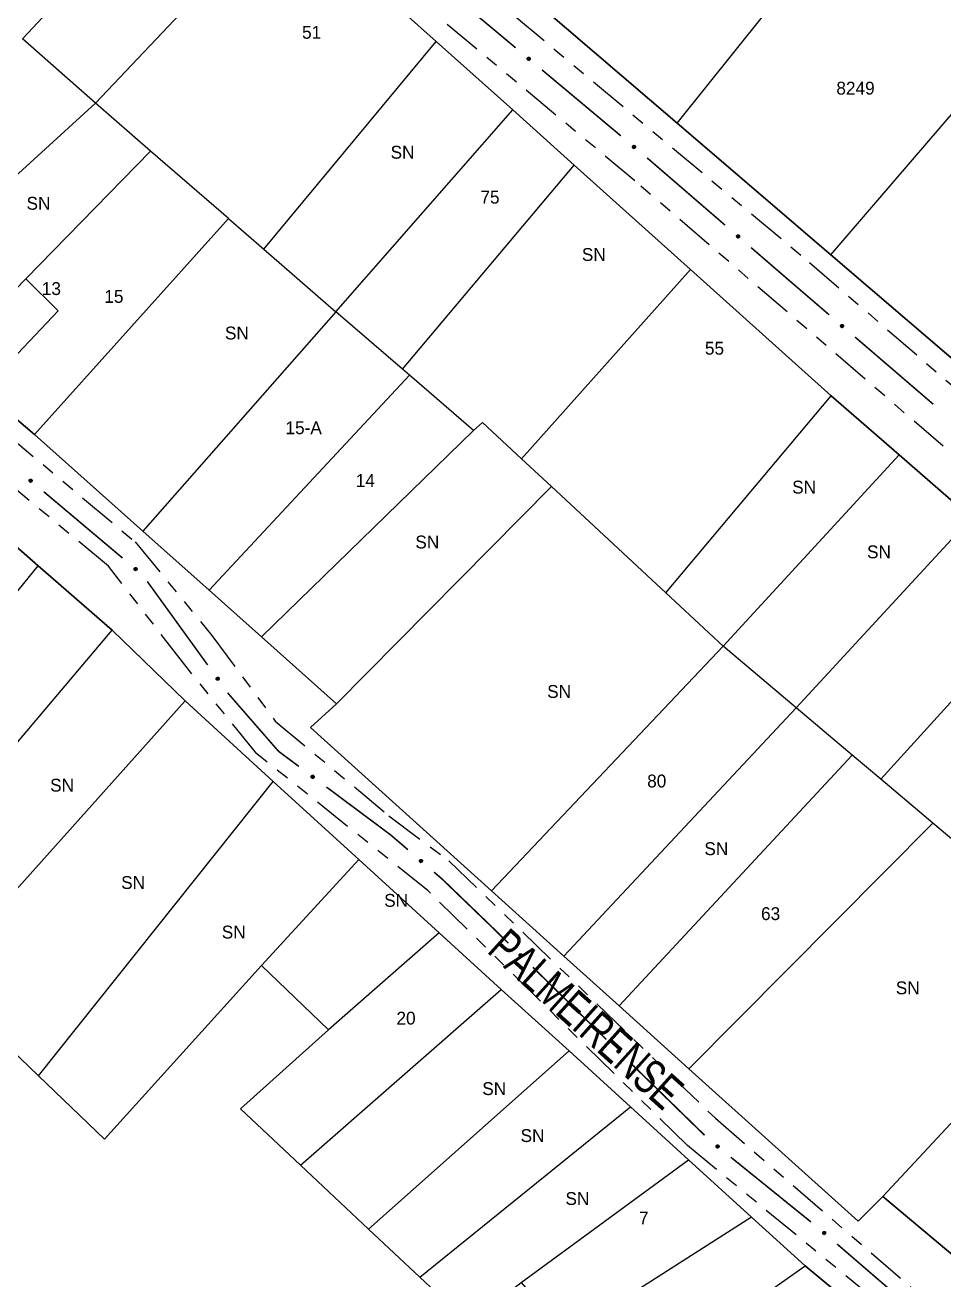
# Model space of a CAD drawing. Extents: x 204373 to 205952, y 4873300 to 4875179.
# Drawn here: x 205431 to 205538.1, y 4873901.6 to 4874047.8 of the extents above; entities that cross this region are included whole.
import ezdxf
from ezdxf.enums import TextEntityAlignment as Align

# ---------------------------------------------------------------- set-up
doc = ezdxf.new("R2010")
doc.units = 0
doc.header["$LTSCALE"] = 1.5
doc.header["$MEASUREMENT"] = 0
doc.linetypes.add('TRACO_25', pattern=[8, 3, -1, 1, -1, 1, -1])
for name, color, linetype in [('CD_MALHA_LOTES', 7, 'CONTINUOUS'), ('RU-QUADRA', 220, 'CONTINUOUS'), ('SV-EIXO-RUA-N-PAV', 6, 'CONTINUOUS'), ('SV-RUA-NAO-PAV', 7, 'CONTINUOUS'), ('SV-TXT-RUA-N-PAV', 7, 'CONTINUOUS'), ('Th_NmrPort', 1, 'CONTINUOUS')]:
    doc.layers.add(name, color=color, linetype=linetype)
doc.styles.add('ARIAL', font='ARIAL.SHX')

msp = doc.modelspace()

# ---------------------------------------------------------------- linework, layer by layer
at = {"layer": 'CD_MALHA_LOTES', "linetype": 'Continuous', "flags": 128}
for points in [[(205506.973161, 4874036.412974), (205547.686467, 4874087.232268)], [(205524.891474, 4874021.064134), (205567.284492, 4874070.396868)], [(205430.663658, 4874046.251282), (205452.457854, 4874069.525801)], [(205439.187628, 4874038.764291), (205461.043641, 4874061.864085)], [(205461.043641, 4874061.864085), (205478.895012, 4874045.934021)], [(205506.973161, 4874036.412974), (205478.229745, 4874061.034604)], [(205439.187628, 4874038.764291), (205430.663658, 4874046.251282)], [(205458.80422, 4874021.716253), (205478.895012, 4874045.934021)], [(205478.895012, 4874045.934021), (205487.83731, 4874037.954165)], [(205414.02819, 4874015.840372), (205439.187628, 4874038.764291)], [(205445.581596, 4874033.148178), (205439.187628, 4874038.764291)], [(205467.208536, 4874014.441799), (205487.83731, 4874037.954165)], [(205487.83731, 4874037.954165), (205494.983531, 4874031.534678)], [(205524.891474, 4874021.064134), (205506.973161, 4874036.412974)], [(205431.052728, 4874018.286588), (205445.581596, 4874033.148178)], [(205454.663473, 4874025.296231), (205445.581596, 4874033.148178)], [(205474.978475, 4874007.732426), (205494.983531, 4874031.534678)], [(205494.983531, 4874031.534678), (205508.524524, 4874019.370736)], [(205432.050895, 4874000.134746), (205454.663473, 4874025.296231)], [(205454.663473, 4874025.296231), (205458.80422, 4874021.716253)], [(205458.80422, 4874021.716253), (205467.208536, 4874014.441799)], [(205542.948388, 4874005.596569), (205524.891474, 4874021.064134)], [(205488.842183, 4873997.303658), (205508.524524, 4874019.370736)], [(205508.524524, 4874019.370736), (205524.917347, 4874004.644979)], [(205422.180137, 4874009.192182), (205431.052728, 4874018.286588)], [(205434.823579, 4874014.552706), (205431.052728, 4874018.286588)], [(205426.024927, 4874005.236485), (205434.823579, 4874014.552706)], [(205467.208536, 4874014.441799), (205444.691255, 4873988.873816)], [(205474.978475, 4874007.732426), (205467.208536, 4874014.441799)], [(205452.421392, 4873981.987261), (205475.785689, 4874007.034531)], [(205475.785689, 4874007.034531), (205474.978475, 4874007.732426)], [(205483.253138, 4874000.578375), (205475.785689, 4874007.034531)], [(205432.050895, 4874000.134746), (205426.024927, 4874005.236485)], [(205505.661702, 4873981.658624), (205524.917347, 4874004.644979)], [(205524.917347, 4874004.644979), (205532.846715, 4873997.746887)], [(205484.288274, 4874001.539573), (205483.253138, 4874000.578375)], [(205488.842183, 4873997.303658), (205484.288274, 4874001.539573)], [(205444.691255, 4873988.873816), (205432.050895, 4874000.134746)], [(205458.532661, 4873976.54291), (205483.253138, 4874000.578375)], [(205418.207892, 4873997.371978), (205432.499603, 4873984.799731)], [(205492.322141, 4873994.0667), (205488.842183, 4873997.303658)], [(205512.347843, 4873975.439367), (205532.846715, 4873997.746887)], [(205532.846715, 4873997.746887), (205541.276687, 4873990.413299)], [(205467.282475, 4873968.747955), (205492.322141, 4873994.0667)], [(205505.661702, 4873981.658624), (205492.322141, 4873994.0667)], [(205520.833645, 4873968.277236), (205541.276687, 4873990.413299)], [(205452.421392, 4873981.987261), (205444.691255, 4873988.873816)], [(205405.388015, 4873951.442859), (205432.499603, 4873984.799731)], [(205432.499603, 4873984.799731), (205441.114728, 4873977.309549)], [(205458.532661, 4873976.54291), (205452.421392, 4873981.987261)], [(205512.347843, 4873975.439367), (205505.661702, 4873981.658624)], [(205530.70413, 4873959.946413), (205550.843187, 4873982.090997)], [(205413.029053, 4873944.103808), (205441.114728, 4873977.309549)], [(205441.114728, 4873977.309549), (205449.610659, 4873969.062037)], [(205467.282475, 4873968.747955), (205458.532661, 4873976.54291)], [(205485.348728, 4873946.943317), (205512.347843, 4873975.439367)], [(205520.833645, 4873968.277236), (205512.347843, 4873975.439367)], [(205420.684033, 4873936.751364), (205449.610659, 4873969.062037)], [(205449.610659, 4873969.062037), (205459.904479, 4873959.684403)], [(205485.348728, 4873946.943317), (205464.251006, 4873965.97527), (205467.282475, 4873968.747955)], [(205493.78565, 4873939.332489), (205520.833645, 4873968.277236)], [(205527.382937, 4873962.749545), (205520.833645, 4873968.277236)], [(205500.229364, 4873933.519706), (205527.382937, 4873962.749545)], [(205530.70413, 4873959.946413), (205527.382937, 4873962.749545)], [(205432.543682, 4873925.360428), (205459.904479, 4873959.684403)], [(205459.904479, 4873959.684403), (205469.875828, 4873950.600538)], [(205536.775685, 4873954.821939), (205530.70413, 4873959.946413)], [(205508.33974, 4873926.203452), (205536.775685, 4873954.821939)], [(205540.203442, 4873951.928866), (205536.775685, 4873954.821939)], [(205458.528902, 4873938.233237), (205469.875828, 4873950.600538)], [(205469.875828, 4873950.600538), (205479.255329, 4873942.055844)], [(205493.78565, 4873939.332489), (205485.348728, 4873946.943317)], [(205479.255329, 4873942.055844), (205466.329259, 4873930.730982)], [(205479.255329, 4873942.055844), (205486.483273, 4873935.414051)], [(205500.229364, 4873933.519706), (205493.78565, 4873939.332489)], [(205530.943315, 4873911.297929), (205556.19323, 4873938.433269)], [(205458.528902, 4873938.233237), (205440.22042, 4873917.987086)], [(205466.329259, 4873930.730982), (205458.528902, 4873938.233237)], [(205432.543682, 4873925.360428), (205420.684033, 4873936.751364)], [(205463.084033, 4873914.949206), (205486.483273, 4873935.414051)], [(205486.483273, 4873935.414051), (205494.371776, 4873928.284814)], [(205508.33974, 4873926.203452), (205500.229364, 4873933.519706)], [(205456.094396, 4873921.514636), (205466.329259, 4873930.730982)], [(205471.015471, 4873907.499135), (205494.371776, 4873928.284814)], [(205494.371776, 4873928.284814), (205501.521705, 4873921.771253)], [(205440.22042, 4873917.987086), (205432.543682, 4873925.360428)], [(205528.059723, 4873908.414337), (205508.33974, 4873926.203452)], [(205463.084033, 4873914.949206), (205456.094396, 4873921.514636)], [(205476.981338, 4873901.895342), (205501.521705, 4873921.771253)], [(205501.521705, 4873921.771253), (205508.310854, 4873915.586362)], [(205471.015471, 4873907.499135), (205463.084033, 4873914.949206)], [(205488.811181, 4873901.268486), (205508.310854, 4873915.586362)], [(205508.310854, 4873915.586362), (205515.639965, 4873908.909567)], [(205530.943315, 4873911.297929), (205528.059723, 4873908.414337)], [(205541.698245, 4873902.289247), (205530.943315, 4873911.297929)], [(205515.639965, 4873908.909567), (205494.127348, 4873895.157378)], [(205515.639965, 4873908.909567), (205521.900595, 4873903.206154)], [(205476.981338, 4873901.895342), (205471.015471, 4873907.499135)], [(205466.722254, 4873864.37778), (205521.900595, 4873903.206154)], [(205521.900595, 4873903.206154), (205529.19732, 4873897.142009)], [(205482.700073, 4873896.523683), (205476.981338, 4873901.895342)]]:
    msp.add_lwpolyline(points, dxfattribs=at)
at = {"layer": 'RU-QUADRA', "linetype": 'Continuous', "flags": 128}
for points in [[(205753.904132, 4873817.174526), (205697.825653, 4873861.273346), (205682.765573, 4873873.116245), (205670.432882, 4873882.814388), (205662.227872, 4873889.266618), (205655.730089, 4873894.376325), (205643.725406, 4873903.81653), (205641.936567, 4873905.223232), (205614.419608, 4873926.861932), (205604.795675, 4873935.21443), (205587.730799, 4873950.024833), (205576.082621, 4873960.134148), (205566.966427, 4873968.064711), (205559.62816, 4873974.448578), (205550.843187, 4873982.090997), (205541.276687, 4873990.413299), (205532.846715, 4873997.746887), (205524.917347, 4874004.644979), (205508.524524, 4874019.370736), (205494.983531, 4874031.534678), (205487.83731, 4874037.954165), (205478.895012, 4874045.934021), (205461.043641, 4874061.864085)], [(205478.229745, 4874061.034604), (205506.973161, 4874036.412974), (205524.891474, 4874021.064134), (205542.948388, 4874005.596569), (205561.421071, 4873989.761294), (205569.431063, 4873982.91149), (205578.892365, 4873974.806932), (205599.96431, 4873997.329305), (205623.303277, 4874022.274743), (205615.995252, 4874028.552596), (205603.719181, 4874039.098177), (205594.433271, 4874047.075103), (205584.234424, 4874055.836274)], [(205426.024927, 4874005.236485), (205432.050895, 4874000.134746), (205444.691255, 4873988.873816), (205452.421392, 4873981.987261), (205458.532661, 4873976.54291), (205467.282475, 4873968.747955), (205464.251006, 4873965.97527), (205485.348728, 4873946.943317), (205493.78565, 4873939.332489), (205500.229364, 4873933.519706), (205508.33974, 4873926.203452), (205528.059723, 4873908.414337), (205530.943315, 4873911.297929), (205541.698245, 4873902.289247)], [(205621.971876, 4873821.445133), (205611.008498, 4873829.773491), (205606.020479, 4873833.840356), (205593.931037, 4873843.657784), (205582.292045, 4873853.18678), (205571.46019, 4873862.01828), (205557.99882, 4873873.205725), (205551.332915, 4873878.74561), (205537.969235, 4873889.851866), (205529.19732, 4873897.142009), (205521.900595, 4873903.206154), (205515.639965, 4873908.909567), (205508.310854, 4873915.586362), (205501.521705, 4873921.771253), (205494.371776, 4873928.284814), (205486.483273, 4873935.414051), (205479.255329, 4873942.055844), (205469.875828, 4873950.600538), (205459.904479, 4873959.684403), (205449.610659, 4873969.062037), (205441.114728, 4873977.309549), (205432.499603, 4873984.799731), (205418.207892, 4873997.371978)], [(205420.684033, 4873936.751364), (205432.543682, 4873925.360428), (205440.22042, 4873917.987086), (205458.528902, 4873938.233237), (205466.329259, 4873930.730982), (205456.094396, 4873921.514636), (205463.084033, 4873914.949206), (205471.015471, 4873907.499135), (205476.981338, 4873901.895342), (205482.700073, 4873896.523683), (205488.811181, 4873901.268486), (205494.127348, 4873895.157378), (205458.827005, 4873871.632097), (205466.722254, 4873864.37778), (205484.95655, 4873847.623734), (205498.017496, 4873835.623069), (205510.033294, 4873824.582707), (205517.86994, 4873817.382235)]]:
    msp.add_lwpolyline(points, dxfattribs=at)
at = {"layer": 'SV-EIXO-RUA-N-PAV', "const_width": 0.18}
for points in [[(205478.933096, 4874052.895374), (205485.842827, 4874047.128606)], [(205485.842827, 4874047.128606), (205486.410033, 4874046.655224)], [(205486.410033, 4874046.655224), (205488.144237, 4874045.204155)], [(205491.211984, 4874042.637265), (205500.415226, 4874034.936593)], [(205503.480411, 4874032.366687), (205512.565581, 4874024.527064)], [(205515.593971, 4874021.913857), (205520.136556, 4874017.994045)], [(205520.136556, 4874017.994045), (205520.363057, 4874017.798597)], [(205520.363057, 4874017.798597), (205524.687647, 4874014.084115)], [(205527.722006, 4874011.47784), (205536.825081, 4874003.659016)], [(205433.147018, 4873993.457533), (205442.325953, 4873985.727904)], [(205445.215148, 4873982.993056), (205452.246496, 4873973.268852)], [(205454.590278, 4873970.02745), (205454.72164, 4873969.84578)], [(205454.72164, 4873969.84578), (205460.485425, 4873963.228101)], [(205460.485425, 4873963.228101), (205460.503405, 4873963.207457)], [(205460.503405, 4873963.207457), (205462.886183, 4873961.430139)], [(205466.092479, 4873959.038557), (205473.306646, 4873953.657498)], [(205473.306646, 4873953.657498), (205473.565913, 4873953.464111)], [(205473.565913, 4873953.464111), (205475.598104, 4873951.722233)], [(205478.63513, 4873949.119068), (205479.394387, 4873948.468276)], [(205479.394387, 4873948.468276), (205479.561818, 4873948.324764)], [(205479.561818, 4873948.324764), (205485.165535, 4873942.928592)], [(205485.165535, 4873942.928592), (205485.343584, 4873942.757138)], [(205485.343584, 4873942.757138), (205487.306686, 4873940.827308)], [(205490.159184, 4873938.023158), (205497.290428, 4873931.012782)], [(205497.290428, 4873931.012782), (205497.977812, 4873930.337049)], [(205497.977812, 4873930.337049), (205498.719734, 4873929.613831)], [(205501.584035, 4873926.821739), (205510.176939, 4873918.445463)], [(205513.241072, 4873915.878374), (205522.573441, 4873908.334709)], [(205525.629012, 4873905.754011), (205534.717932, 4873897.918735)]]:
    msp.add_lwpolyline(points, dxfattribs=at)
at = {"layer": 'SV-EIXO-RUA-N-PAV'}
for points in [[(205489.638558, 4874044.097338), (205489.687208, 4874044.102358), (205489.730047, 4874044.096724), (205489.764424, 4874044.081741), (205489.79135, 4874044.060581), (205489.816459, 4874044.035829), (205489.836268, 4874044.00529), (205489.850745, 4874043.966525), (205489.856124, 4874043.917757), (205489.847468, 4874043.874252), (205489.834582, 4874043.839763), (205489.814134, 4874043.810416), (205489.78968, 4874043.786427), (205489.757277, 4874043.7669), (205489.717849, 4874043.752612), (205489.668681, 4874043.74839), (205489.626721, 4874043.754201), (205489.59385, 4874043.769566), (205489.564476, 4874043.790311), (205489.539145, 4874043.815887), (205489.519873, 4874043.845977), (205489.505559, 4874043.885701), (205489.502035, 4874043.934286), (205489.507354, 4874043.976202), (205489.522253, 4874044.00928), (205489.543327, 4874044.037739), (205489.567846, 4874044.063224), (205489.597716, 4874044.084415), (205489.638558, 4874044.097338)], [(205501.909547, 4874033.829775), (205501.958197, 4874033.834796), (205502.001036, 4874033.829162), (205502.035413, 4874033.814179), (205502.062339, 4874033.793018), (205502.087447, 4874033.768267), (205502.107256, 4874033.737728), (205502.121734, 4874033.698962), (205502.127112, 4874033.650195), (205502.118457, 4874033.60669), (205502.105571, 4874033.572201), (205502.085123, 4874033.542853), (205502.060669, 4874033.518865), (205502.028266, 4874033.499337), (205501.988838, 4874033.485049), (205501.93967, 4874033.480828), (205501.897709, 4874033.486639), (205501.864839, 4874033.502004), (205501.835465, 4874033.522749), (205501.810134, 4874033.548325), (205501.790862, 4874033.578415), (205501.776548, 4874033.618139), (205501.773024, 4874033.666724), (205501.778342, 4874033.70864), (205501.793242, 4874033.741718), (205501.814316, 4874033.770177), (205501.838835, 4874033.795662), (205501.868705, 4874033.816853), (205501.909547, 4874033.829775)], [(205514.042911, 4874023.397669), (205514.091632, 4874023.401949), (205514.13438, 4874023.395665), (205514.168526, 4874023.380162), (205514.195128, 4874023.358594), (205514.219857, 4874023.333464), (205514.2392, 4874023.302628), (205514.253086, 4874023.263647), (205514.257723, 4874023.214803), (205514.248408, 4874023.171435), (205514.235, 4874023.137145), (205514.214107, 4874023.108112), (205514.189292, 4874023.084498), (205514.156596, 4874023.065465), (205514.116956, 4874023.051778), (205514.067729, 4874023.048304), (205514.025862, 4874023.054752), (205513.993228, 4874023.070615), (205513.964173, 4874023.091803), (205513.939234, 4874023.117761), (205513.920421, 4874023.148141), (205513.906712, 4874023.188078), (205513.903927, 4874023.23671), (205513.909882, 4874023.278541), (205513.925282, 4874023.311389), (205513.946786, 4874023.339524), (205513.97169, 4874023.364634), (205514.001878, 4874023.385368), (205514.042911, 4874023.397669)], [(205526.167557, 4874012.958101), (205526.216268, 4874012.962493), (205526.25903, 4874012.956307), (205526.293212, 4874012.940881), (205526.319862, 4874012.919375), (205526.344649, 4874012.894301), (205526.364062, 4874012.863509), (205526.378038, 4874012.82456), (205526.382787, 4874012.775727), (205526.37357, 4874012.732337), (205526.360241, 4874012.698018), (205526.339415, 4874012.668937), (205526.314654, 4874012.645265), (205526.282001, 4874012.626158), (205526.242392, 4874012.61238), (205526.193173, 4874012.608794), (205526.151292, 4874012.615146), (205526.118622, 4874012.630934), (205526.089518, 4874012.652056), (205526.06452, 4874012.677957), (205526.045638, 4874012.708294), (205526.031837, 4874012.748199), (205526.028941, 4874012.796825), (205526.0348, 4874012.838669), (205526.050125, 4874012.871552), (205526.071565, 4874012.899736), (205526.096411, 4874012.924903), (205526.126552, 4874012.945706), (205526.167557, 4874012.958101)], [(205431.5782, 4873994.922556), (205431.626865, 4873994.927423), (205431.669686, 4873994.921655), (205431.704016, 4873994.906564), (205431.730876, 4873994.885318), (205431.755906, 4873994.860488), (205431.775619, 4873994.829886), (205431.789974, 4873994.791075), (205431.795199, 4873994.742291), (205431.786406, 4873994.698814), (205431.773412, 4873994.664366), (205431.752871, 4873994.635083), (205431.728342, 4873994.611171), (205431.695878, 4873994.591746), (205431.656405, 4873994.577582), (205431.607223, 4873994.573516), (205431.565282, 4873994.579459), (205431.532459, 4873994.594928), (205431.503151, 4873994.615765), (205431.477901, 4873994.641421), (205431.458724, 4873994.671571), (205431.444535, 4873994.71134), (205431.441164, 4873994.759936), (205431.446615, 4873994.801835), (205431.461618, 4873994.834866), (205431.482782, 4873994.863258), (205431.507381, 4873994.888666), (205431.537318, 4873994.909762), (205431.5782, 4873994.922556)], [(205443.816779, 4873984.616384), (205443.865445, 4873984.621251), (205443.908266, 4873984.615483), (205443.942596, 4873984.600392), (205443.969455, 4873984.579146), (205443.994485, 4873984.554316), (205444.014198, 4873984.523714), (205444.028553, 4873984.484903), (205444.033778, 4873984.436119), (205444.024985, 4873984.392642), (205444.011991, 4873984.358194), (205443.99145, 4873984.328911), (205443.966921, 4873984.304999), (205443.934457, 4873984.285574), (205443.894984, 4873984.27141), (205443.845802, 4873984.267344), (205443.803861, 4873984.273287), (205443.771038, 4873984.288756), (205443.74173, 4873984.309593), (205443.71648, 4873984.335249), (205443.697303, 4873984.365399), (205443.683114, 4873984.405168), (205443.679743, 4873984.453764), (205443.685194, 4873984.495663), (205443.700197, 4873984.528694), (205443.721361, 4873984.557086), (205443.74596, 4873984.582494), (205443.775897, 4873984.60359), (205443.816779, 4873984.616384)], [(205453.423402, 4873971.829084), (205453.471796, 4873971.822008), (205453.511941, 4873971.806031), (205453.541589, 4873971.783068), (205453.562496, 4873971.755945), (205453.580761, 4873971.725788), (205453.592467, 4873971.69132), (205453.596986, 4873971.650187), (205453.590229, 4873971.601592), (205453.571159, 4873971.561542), (205453.550201, 4873971.531272), (205453.523174, 4873971.507842), (205453.493581, 4873971.49059), (205453.457375, 4873971.479614), (205453.415646, 4873971.475441), (205453.366946, 4873971.483419), (205453.327696, 4873971.499352), (205453.299603, 4873971.522316), (205453.27622, 4873971.549636), (205453.257942, 4873971.580648), (205453.246646, 4873971.614548), (205453.242521, 4873971.656571), (205453.251032, 4873971.704534), (205453.266476, 4873971.743862), (205453.28904, 4873971.77227), (205453.316455, 4873971.794685), (205453.34648, 4873971.813372), (205453.380638, 4873971.826582), (205453.423402, 4873971.829084)], [(205464.439977, 4873960.408492), (205464.488271, 4873960.416221), (205464.531358, 4873960.412988), (205464.566518, 4873960.399948), (205464.594584, 4873960.380324), (205464.621035, 4873960.357014), (205464.642518, 4873960.327628), (205464.659138, 4873960.289731), (205464.667231, 4873960.241341), (205464.661019, 4873960.19742), (205464.650079, 4873960.162265), (205464.631301, 4873960.131822), (205464.608225, 4873960.106505), (205464.576963, 4873960.085199), (205464.538395, 4873960.068731), (205464.489539, 4873960.061771), (205464.447319, 4873960.06523), (205464.413642, 4873960.078736), (205464.383156, 4873960.097808), (205464.356436, 4873960.121929), (205464.335514, 4873960.150896), (205464.319004, 4873960.189759), (205464.312773, 4873960.238071), (205464.315742, 4873960.280219), (205464.328771, 4873960.314077), (205464.348223, 4873960.343669), (205464.371281, 4873960.370483), (205464.399921, 4873960.393309), (205464.439977, 4873960.408492)], [(205477.079166, 4873950.597736), (205477.127872, 4873950.602178), (205477.170641, 4873950.596035), (205477.204838, 4873950.580645), (205477.231511, 4873950.559166), (205477.256323, 4873950.534118), (205477.275768, 4873950.503345), (205477.289784, 4873950.464411), (205477.294582, 4873950.415583), (205477.28541, 4873950.372184), (205477.272116, 4873950.33785), (205477.25132, 4873950.308748), (205477.226583, 4873950.285051), (205477.19395, 4873950.265911), (205477.154355, 4873950.252092), (205477.10514, 4873950.248455), (205477.063252, 4873950.254765), (205477.030566, 4873950.270519), (205477.001441, 4873950.291611), (205476.976416, 4873950.317487), (205476.957503, 4873950.347804), (205476.943661, 4873950.387695), (205476.940715, 4873950.436318), (205476.946531, 4873950.478168), (205476.961823, 4873950.511067), (205476.983234, 4873950.539273), (205477.008054, 4873950.564465), (205477.038174, 4873950.585299), (205477.079166, 4873950.597736)], [(205488.707644, 4873939.604459), (205488.756539, 4873939.60557), (205488.79879, 4873939.596527), (205488.831858, 4873939.578841), (205488.857005, 4873939.555593), (205488.880052, 4873939.528912), (205488.897353, 4873939.496885), (205488.908682, 4873939.457086), (205488.910141, 4873939.408045), (205488.898032, 4873939.365372), (205488.882428, 4873939.332024), (205488.859696, 4873939.304407), (205488.833402, 4873939.282452), (205488.79954, 4873939.265581), (205488.759095, 4873939.254494), (205488.709746, 4873939.25422), (205488.668386, 4873939.263371), (205488.63685, 4873939.281317), (205488.60923, 4873939.304346), (205488.586027, 4873939.331867), (205488.569225, 4873939.363403), (205488.558135, 4873939.404145), (205488.558511, 4873939.452855), (205488.567166, 4873939.494212), (205488.584665, 4873939.525991), (205488.607949, 4873939.552673), (205488.634429, 4873939.576114), (205488.665899, 4873939.594846), (205488.707644, 4873939.604459)], [(205500.125837, 4873928.396903), (205500.174728, 4873928.39822), (205500.217016, 4873928.389355), (205500.250159, 4873928.371809), (205500.275403, 4873928.348667), (205500.298563, 4873928.322084), (205500.315999, 4873928.29013), (205500.327496, 4873928.250379), (205500.329161, 4873928.201344), (205500.317232, 4873928.158621), (205500.301769, 4873928.125208), (205500.279154, 4873928.097495), (205500.252952, 4873928.075429), (205500.219162, 4873928.058415), (205500.178764, 4873928.047158), (205500.129417, 4873928.046676), (205500.088018, 4873928.055652), (205500.056407, 4873928.073465), (205500.028691, 4873928.096377), (205500.005372, 4873928.1238), (205499.988437, 4873928.155265), (205499.977175, 4873928.19596), (205499.977346, 4873928.244671), (205499.985826, 4873928.286064), (205500.003191, 4873928.317917), (205500.026362, 4873928.344696), (205500.052743, 4873928.368249), (205500.084133, 4873928.387114), (205500.125837, 4873928.396903)], [(205511.643138, 4873917.311584), (205511.691696, 4873917.317427), (205511.734625, 4873917.31252), (205511.769251, 4873917.298122), (205511.796531, 4873917.27742), (205511.822056, 4873917.253098), (205511.842379, 4873917.222898), (205511.857511, 4873917.184384), (205511.863715, 4873917.135715), (205511.855798, 4873917.092069), (205511.843498, 4873917.057367), (205511.823549, 4873917.027677), (205511.799506, 4873917.003278), (205511.767438, 4873916.983204), (205511.728258, 4873916.96825), (205511.679168, 4873916.963197), (205511.637116, 4873916.968296), (205511.603989, 4873916.983102), (205511.574268, 4873917.003346), (205511.548508, 4873917.02849), (205511.528729, 4873917.058249), (205511.513744, 4873917.097725), (205511.509398, 4873917.146243), (205511.514005, 4873917.188243), (205511.528342, 4873917.221569), (205511.548931, 4873917.250381), (205511.573015, 4873917.276278), (205511.602522, 4873917.297971), (205511.643138, 4873917.311584)], [(205524.077243, 4873907.237081), (205524.125962, 4873907.241385), (205524.168713, 4873907.235121), (205524.202867, 4873907.219634), (205524.229478, 4873907.198079), (205524.25422, 4873907.172961), (205524.273577, 4873907.142134), (205524.287483, 4873907.103159), (205524.292143, 4873907.054318), (205524.282848, 4873907.010945), (205524.269456, 4873906.97665), (205524.248578, 4873906.947606), (205524.223774, 4873906.92398), (205524.191087, 4873906.904932), (205524.151453, 4873906.891225), (205524.102228, 4873906.887728), (205524.060358, 4873906.894156), (205524.027717, 4873906.910003), (205523.998651, 4873906.931178), (205523.9737, 4873906.957124), (205523.954873, 4873906.987495), (205523.941144, 4873907.027425), (205523.938336, 4873907.076056), (205523.944271, 4873907.11789), (205523.959655, 4873907.150745), (205523.981146, 4873907.17889), (205524.006037, 4873907.204012), (205524.036216, 4873907.224761), (205524.077243, 4873907.237081)]]:
    msp.add_lwpolyline(points, close=True, dxfattribs=at)
for points in [[(205489.502035, 4874043.934286), (205489.757277, 4874043.7669)], [(205489.505559, 4874043.885701), (205489.717849, 4874043.752612)], [(205489.505716, 4874043.953083), (205489.769178, 4874043.778894)], [(205489.507354, 4874043.976202), (205489.78968, 4874043.786427)], [(205489.507724, 4874043.908703), (205489.7349, 4874043.761317)], [(205489.516971, 4874043.989924), (205489.799271, 4874043.799973)], [(205489.518466, 4874043.86413), (205489.687017, 4874043.755123)], [(205489.519873, 4874043.845977), (205489.668681, 4874043.74839)], [(205489.522253, 4874044.00928), (205489.814134, 4874043.810416)], [(205489.533246, 4874043.828635), (205489.642466, 4874043.755038)], [(205489.534506, 4874044.021512), (205489.821333, 4874043.824214)], [(205489.539145, 4874043.815887), (205489.626721, 4874043.754201)], [(205489.543327, 4874044.037739), (205489.834582, 4874043.839763)], [(205489.559195, 4874044.048891), (205489.838354, 4874043.861567)], [(205489.567846, 4874044.063224), (205489.847468, 4874043.874252)], [(205489.586318, 4874044.070676), (205489.848563, 4874043.899284)], [(205489.597716, 4874044.084415), (205489.856124, 4874043.917757)], [(205489.617628, 4874044.088958), (205489.849524, 4874043.94296)], [(205489.638558, 4874044.097338), (205489.850745, 4874043.966525)], [(205489.665169, 4874044.098995), (205489.837564, 4874043.99033)], [(205489.687208, 4874044.102358), (205489.836268, 4874044.00529)], [(205489.711642, 4874044.099252), (205489.818941, 4874044.025484)], [(205489.730047, 4874044.096724), (205489.816459, 4874044.035829)], [(205501.773024, 4874033.666724), (205502.028266, 4874033.499337)], [(205501.776548, 4874033.618139), (205501.988838, 4874033.485049)], [(205501.776705, 4874033.685521), (205502.040167, 4874033.511332)], [(205501.778342, 4874033.70864), (205502.060669, 4874033.518865)], [(205501.778712, 4874033.641141), (205502.005889, 4874033.493755)], [(205501.78796, 4874033.722362), (205502.07026, 4874033.532411)], [(205501.789455, 4874033.596568), (205501.958006, 4874033.487561)], [(205501.790862, 4874033.578415), (205501.93967, 4874033.480828)], [(205501.793242, 4874033.741718), (205502.085123, 4874033.542853)], [(205501.804234, 4874033.561073), (205501.913455, 4874033.487476)], [(205501.805494, 4874033.753949), (205502.092322, 4874033.556652)], [(205501.810134, 4874033.548325), (205501.897709, 4874033.486639)], [(205501.814316, 4874033.770177), (205502.105571, 4874033.572201)], [(205501.830183, 4874033.781329), (205502.109343, 4874033.594005)], [(205501.838835, 4874033.795662), (205502.118457, 4874033.60669)], [(205501.857307, 4874033.803114), (205502.119552, 4874033.631722)], [(205501.868705, 4874033.816853), (205502.127112, 4874033.650195)], [(205501.888617, 4874033.821395), (205502.120513, 4874033.675398)], [(205501.909547, 4874033.829775), (205502.121734, 4874033.698962)], [(205501.936158, 4874033.831433), (205502.108553, 4874033.722768)], [(205501.958197, 4874033.834796), (205502.107256, 4874033.737728)], [(205501.982631, 4874033.831689), (205502.08993, 4874033.757922)], [(205502.001036, 4874033.829162), (205502.087447, 4874033.768267)], [(205513.903927, 4874023.23671), (205514.156596, 4874023.065465)], [(205513.906712, 4874023.188078), (205514.116956, 4874023.051778)], [(205513.907893, 4874023.255449), (205514.168678, 4874023.077277)], [(205513.909226, 4874023.211044), (205514.134137, 4874023.060223)], [(205513.909882, 4874023.278541), (205514.189292, 4874023.084498)], [(205513.91929, 4874023.166313), (205514.086165, 4874023.054758)], [(205513.919707, 4874023.292115), (205514.199087, 4874023.097897)], [(205513.920421, 4874023.148141), (205514.067729, 4874023.048304)], [(205513.925282, 4874023.311389), (205514.214107, 4874023.108112)], [(205513.933528, 4874023.130597), (205514.041618, 4874023.055349)], [(205513.937719, 4874023.323432), (205514.221515, 4874023.121799)], [(205513.939234, 4874023.117761), (205514.025862, 4874023.054752)], [(205513.946786, 4874023.339524), (205514.235, 4874023.137145)], [(205513.962821, 4874023.350434), (205514.239102, 4874023.15889)], [(205513.97169, 4874023.364634), (205514.248408, 4874023.171435)], [(205513.990273, 4874023.371804), (205514.249883, 4874023.196447)], [(205514.001878, 4874023.385368), (205514.257723, 4874023.214803)], [(205514.021856, 4874023.389608), (205514.251508, 4874023.240103)], [(205514.042911, 4874023.397669), (205514.253086, 4874023.263647)], [(205514.069545, 4874023.398922), (205514.240269, 4874023.28765)], [(205514.091632, 4874023.401949), (205514.2392, 4874023.302628)], [(205514.116016, 4874023.398472), (205514.222182, 4874023.323083)], [(205514.13438, 4874023.395665), (205514.219857, 4874023.333464)], [(205526.044594, 4874012.852266), (205526.324418, 4874012.658687)], [(205526.050125, 4874012.871552), (205526.339415, 4874012.668937)], [(205526.062535, 4874012.883624), (205526.346791, 4874012.682641)], [(205526.071565, 4874012.899736), (205526.360241, 4874012.698018)], [(205526.087575, 4874012.910683), (205526.364294, 4874012.719771)], [(205526.096411, 4874012.924903), (205526.37357, 4874012.732337)], [(205526.114978, 4874012.932116), (205526.374988, 4874012.757353)], [(205526.126552, 4874012.945706), (205526.382787, 4874012.775727)], [(205526.146521, 4874012.949992), (205526.376513, 4874012.801013)], [(205526.167557, 4874012.958101), (205526.378038, 4874012.82456)], [(205526.194187, 4874012.959415), (205526.365166, 4874012.848533)], [(205526.216268, 4874012.962493), (205526.364062, 4874012.863509)], [(205526.24066, 4874012.959071), (205526.346997, 4874012.883925)], [(205526.25903, 4874012.956307), (205526.344649, 4874012.894301)], [(205526.028941, 4874012.796825), (205526.282001, 4874012.626158)], [(205526.031837, 4874012.748199), (205526.242392, 4874012.61238)], [(205526.032864, 4874012.815573), (205526.294056, 4874012.637998)], [(205526.034299, 4874012.771171), (205526.259554, 4874012.620865)], [(205526.0348, 4874012.838669), (205526.314654, 4874012.645265)], [(205526.044465, 4874012.726463), (205526.211595, 4874012.61529)], [(205526.045638, 4874012.708294), (205526.193173, 4874012.608794)], [(205526.058785, 4874012.69078), (205526.167047, 4874012.615779)], [(205526.06452, 4874012.677957), (205526.151292, 4874012.615146)], [(205431.441164, 4873994.759936), (205431.695878, 4873994.591746)], [(205431.444535, 4873994.71134), (205431.656405, 4873994.577582)], [(205431.444904, 4873994.778721), (205431.707817, 4873994.603703)], [(205431.446615, 4873994.801835), (205431.728342, 4873994.611171)], [(205431.446772, 4873994.734335), (205431.673483, 4873994.586234)], [(205431.456276, 4873994.815527), (205431.737975, 4873994.624687)], [(205431.457374, 4873994.689729), (205431.625581, 4873994.580191)], [(205431.458724, 4873994.671571), (205431.607223, 4873994.573516)], [(205431.461618, 4873994.834866), (205431.752871, 4873994.635083)], [(205431.472041, 4873994.654187), (205431.58103, 4873994.580246)], [(205431.473909, 4873994.847058), (205431.760113, 4873994.648858)], [(205431.477901, 4873994.641421), (205431.565282, 4873994.579459)], [(205431.482782, 4873994.863258), (205431.773412, 4873994.664366)], [(205431.498684, 4873994.87436), (205431.777253, 4873994.686158)], [(205431.507381, 4873994.888666), (205431.786406, 4873994.698814)], [(205431.525876, 4873994.896059), (205431.78758, 4873994.723842)], [(205431.537318, 4873994.909762), (205431.795199, 4873994.742291)], [(205431.557244, 4873994.914242), (205431.788679, 4873994.767515)], [(205431.5782, 4873994.922556), (205431.789974, 4873994.791075)], [(205431.604816, 4873994.92413), (205431.776868, 4873994.814922)], [(205431.626865, 4873994.927423), (205431.775619, 4873994.829886)], [(205431.65129, 4873994.92424), (205431.758355, 4873994.850135)], [(205431.669686, 4873994.921655), (205431.755906, 4873994.860488)], [(205443.679743, 4873984.453764), (205443.934457, 4873984.285574)], [(205443.683114, 4873984.405168), (205443.894984, 4873984.27141)], [(205443.683483, 4873984.472549), (205443.946396, 4873984.297531)], [(205443.685194, 4873984.495663), (205443.966921, 4873984.304999)], [(205443.685351, 4873984.428163), (205443.912062, 4873984.280062)], [(205443.694855, 4873984.509355), (205443.976554, 4873984.318515)], [(205443.695953, 4873984.383557), (205443.86416, 4873984.274019)], [(205443.697303, 4873984.365399), (205443.845802, 4873984.267344)], [(205443.700197, 4873984.528694), (205443.99145, 4873984.328911)], [(205443.710621, 4873984.348015), (205443.819609, 4873984.274074)], [(205443.712488, 4873984.540886), (205443.998692, 4873984.342686)], [(205443.71648, 4873984.335249), (205443.803861, 4873984.273287)], [(205443.721361, 4873984.557086), (205444.011991, 4873984.358194)], [(205443.737263, 4873984.568188), (205444.015832, 4873984.379986)], [(205443.74596, 4873984.582494), (205444.024985, 4873984.392642)], [(205443.764456, 4873984.589887), (205444.026159, 4873984.41767)], [(205443.775897, 4873984.60359), (205444.033778, 4873984.436119)], [(205443.795823, 4873984.60807), (205444.027258, 4873984.461343)], [(205443.816779, 4873984.616384), (205444.028553, 4873984.484903)], [(205443.843395, 4873984.617958), (205444.015447, 4873984.50875)], [(205443.865445, 4873984.621251), (205444.014198, 4873984.523714)], [(205443.889869, 4873984.618068), (205443.996935, 4873984.543963)], [(205443.908266, 4873984.615483), (205443.994485, 4873984.554316)], [(205453.242521, 4873971.656571), (205453.415646, 4873971.475441)], [(205453.246646, 4873971.614548), (205453.366946, 4873971.483419)], [(205453.249739, 4873971.632491), (205453.386374, 4873971.485445)], [(205453.250266, 4873971.678337), (205453.434312, 4873971.479695)], [(205453.251032, 4873971.704534), (205453.457375, 4873971.479614)], [(205453.255352, 4873971.594454), (205453.343165, 4873971.496298)], [(205453.257942, 4873971.580648), (205453.327696, 4873971.499352)], [(205453.259214, 4873971.721852), (205453.471857, 4873971.48832)], [(205453.266476, 4873971.743862), (205453.493581, 4873971.49059)], [(205453.279168, 4873971.754803), (205453.506203, 4873971.501367)], [(205453.28904, 4873971.77227), (205453.523174, 4873971.507842)], [(205453.30392, 4873971.78112), (205453.53354, 4873971.51945)], [(205453.316455, 4873971.794685), (205453.550201, 4873971.531272)], [(205453.334575, 4873971.801602), (205453.55921, 4873971.551483)], [(205453.34648, 4873971.813372), (205453.571159, 4873971.561542)], [(205453.366216, 4873971.816061), (205453.578365, 4873971.58554)], [(205453.380638, 4873971.826582), (205453.590229, 4873971.601592)], [(205453.401055, 4873971.826098), (205453.590018, 4873971.627643)], [(205453.423402, 4873971.829084), (205453.596986, 4873971.650187)], [(205453.449606, 4873971.824159), (205453.590052, 4873971.6765)], [(205453.471796, 4873971.822008), (205453.592467, 4873971.69132)], [(205453.49472, 4873971.812999), (205453.580627, 4873971.71515)], [(205453.511941, 4873971.806031), (205453.580761, 4873971.725788)], [(205464.312773, 4873960.238071), (205464.576963, 4873960.085199)], [(205464.315398, 4873960.257044), (205464.588176, 4873960.097839)], [(205464.315742, 4873960.280219), (205464.608225, 4873960.106505)], [(205464.319004, 4873960.189759), (205464.538395, 4873960.068731)], [(205464.319881, 4873960.212846), (205464.554933, 4873960.078375)], [(205464.324579, 4873960.294457), (205464.617044, 4873960.120566)], [(205464.328771, 4873960.314077), (205464.631301, 4873960.131822)], [(205464.340322, 4873960.326974), (205464.637718, 4873960.146)], [(205464.348223, 4873960.343669), (205464.650079, 4873960.162265)], [(205464.363443, 4873960.35569), (205464.652628, 4873960.184246)], [(205464.371281, 4873960.370483), (205464.661019, 4873960.19742)], [(205464.389308, 4873960.378955), (205464.660714, 4873960.222474)], [(205464.399921, 4873960.393309), (205464.667231, 4873960.241341)], [(205464.419548, 4873960.398956), (205464.659235, 4873960.266135)], [(205464.439977, 4873960.408492), (205464.659138, 4873960.289731)], [(205464.466454, 4873960.411633), (205464.644648, 4873960.312764)], [(205464.488271, 4873960.416221), (205464.642518, 4873960.327628)], [(205464.512841, 4873960.414484), (205464.624091, 4873960.346823)], [(205464.531358, 4873960.412988), (205464.621035, 4873960.357014)], [(205464.333096, 4873960.168943), (205464.50747, 4873960.069517)], [(205464.335514, 4873960.150896), (205464.489539, 4873960.061771)], [(205464.349834, 4873960.134328), (205464.462994, 4873960.066944)], [(205464.356436, 4873960.121929), (205464.447319, 4873960.06523)], [(205476.940715, 4873950.436318), (205477.19395, 4873950.265911)], [(205476.943661, 4873950.387695), (205477.154355, 4873950.252092)], [(205476.944619, 4873950.45507), (205477.205993, 4873950.277762)], [(205476.946099, 4873950.410669), (205477.171508, 4873950.260594)], [(205476.946531, 4873950.478168), (205477.226583, 4873950.285051)], [(205476.956312, 4873950.491775), (205477.236334, 4873950.298483)], [(205476.956312, 4873950.365972), (205477.123555, 4873950.25497)], [(205476.957503, 4873950.347804), (205477.10514, 4873950.248455)], [(205476.961823, 4873950.511067), (205477.25132, 4873950.308748)], [(205476.970668, 4873950.330304), (205477.079006, 4873950.255414)], [(205476.97422, 4873950.523152), (205477.258682, 4873950.322459)], [(205476.976416, 4873950.317487), (205477.063252, 4873950.254765)], [(205476.983234, 4873950.539273), (205477.272116, 4873950.33785)], [(205476.999232, 4873950.550236), (205477.276147, 4873950.359608)], [(205477.008054, 4873950.564465), (205477.28541, 4873950.372184)], [(205477.026613, 4873950.571697), (205477.286803, 4873950.397201)], [(205477.038174, 4873950.585299), (205477.294582, 4873950.415583)], [(205477.058138, 4873950.589605), (205477.288283, 4873950.440862)], [(205477.079166, 4873950.597736), (205477.289784, 4873950.464411)], [(205477.105795, 4873950.599077), (205477.276887, 4873950.488371)], [(205477.127872, 4873950.602178), (205477.275768, 4873950.503345)], [(205477.152268, 4873950.598781), (205477.258682, 4873950.523744)], [(205477.170641, 4873950.596035), (205477.256323, 4873950.534118)], [(205488.558135, 4873939.404145), (205488.759095, 4873939.254494)], [(205488.558511, 4873939.452855), (205488.79954, 4873939.265581)], [(205488.562134, 4873939.426899), (205488.776787, 4873939.261807)], [(205488.563684, 4873939.471298), (205488.812362, 4873939.276584)], [(205488.567166, 4873939.494212), (205488.833402, 4873939.282452)], [(205488.569225, 4873939.363403), (205488.709746, 4873939.25422)], [(205488.569275, 4873939.38161), (205488.728563, 4873939.259465)], [(205488.577852, 4873939.50712), (205488.844045, 4873939.295188)], [(205488.581167, 4873939.345046), (205488.684148, 4873939.262945)], [(205488.584665, 4873939.525991), (205488.859696, 4873939.304407)], [(205488.586027, 4873939.331867), (205488.668386, 4873939.263371)], [(205488.597857, 4873939.537203), (205488.867976, 4873939.317585)], [(205488.607949, 4873939.552673), (205488.882428, 4873939.332024)], [(205488.624658, 4873939.562519), (205488.887932, 4873939.353457)], [(205488.634429, 4873939.576114), (205488.898032, 4873939.365372)], [(205488.653438, 4873939.582063), (205488.901127, 4873939.390236)], [(205488.665899, 4873939.594846), (205488.910141, 4873939.408045)], [(205488.68611, 4873939.597781), (205488.90558, 4873939.433694)], [(205488.707644, 4873939.604459), (205488.908682, 4873939.457086)], [(205488.734302, 4873939.603982), (205488.897449, 4873939.48187)], [(205488.756539, 4873939.60557), (205488.897353, 4873939.496885)], [(205488.780647, 4873939.600519), (205488.881698, 4873939.518401)], [(205488.79879, 4873939.596527), (205488.880052, 4873939.528912)], [(205499.977175, 4873928.19596), (205500.178764, 4873928.047158)], [(205499.977346, 4873928.244671), (205500.219162, 4873928.058415)], [(205499.981078, 4873928.218731), (205500.196426, 4873928.054545)], [(205499.982441, 4873928.263135), (205500.231938, 4873928.069472)], [(205499.985826, 4873928.286064), (205500.252952, 4873928.075429)], [(205499.98841, 4873928.173472), (205500.148211, 4873928.051999)], [(205499.988437, 4873928.155265), (205500.129417, 4873928.046676)], [(205499.996457, 4873928.299017), (205500.263542, 4873928.08821)], [(205500.000456, 4873928.136958), (205500.103782, 4873928.055292)], [(205500.003191, 4873928.317917), (205500.279154, 4873928.097495)], [(205500.005372, 4873928.1238), (205500.088018, 4873928.055652)], [(205500.016336, 4873928.329184), (205500.287378, 4873928.110708)], [(205500.026362, 4873928.344696), (205500.301769, 4873928.125208)], [(205500.043029, 4873928.354613), (205500.307183, 4873928.146663)], [(205500.052743, 4873928.368249), (205500.317232, 4873928.158621)], [(205500.071727, 4873928.374279), (205500.320222, 4873928.183498)], [(205500.084133, 4873928.387114), (205500.329161, 4873928.201344)], [(205500.104332, 4873928.390134), (205500.324492, 4873928.226974)], [(205500.125837, 4873928.396903), (205500.327496, 4873928.250379)], [(205500.152498, 4873928.396538), (205500.316158, 4873928.275115)], [(205500.174728, 4873928.39822), (205500.315999, 4873928.29013)], [(205500.198856, 4873928.39327), (205500.300253, 4873928.31158)], [(205500.217016, 4873928.389355), (205500.298563, 4873928.322084)], [(205511.509398, 4873917.146243), (205511.767438, 4873916.983204)], [(205511.512759, 4873917.1651), (205511.779135, 4873916.995398)], [(205511.513744, 4873917.097725), (205511.728258, 4873916.96825)], [(205511.514005, 4873917.188243), (205511.799506, 4873917.003278)], [(205511.515518, 4873917.12076), (205511.745159, 4873916.977243)], [(205511.523389, 4873917.202126), (205511.808865, 4873917.016985)], [(205511.527015, 4873917.076376), (205511.697388, 4873916.970239)], [(205511.528342, 4873917.221569), (205511.823549, 4873917.027677)], [(205511.528729, 4873917.058249), (205511.679168, 4873916.963197)], [(205511.540386, 4873917.234006), (205511.830514, 4873917.041595)], [(205511.542393, 4873917.041135), (205511.652845, 4873916.969399)], [(205511.548508, 4873917.02849), (205511.637116, 4873916.968296)], [(205511.548931, 4873917.250381), (205511.843498, 4873917.057367)], [(205511.564607, 4873917.2618), (205511.8469, 4873917.079232)], [(205511.573015, 4873917.276278), (205511.855798, 4873917.092069)], [(205511.591358, 4873917.284041), (205511.856469, 4873917.117116)], [(205511.602522, 4873917.297971), (205511.863715, 4873917.135715)], [(205511.622353, 4873917.30285), (205511.85669, 4873917.160802)], [(205511.643138, 4873917.311584), (205511.857511, 4873917.184384)], [(205511.669718, 4873917.313692), (205511.843929, 4873917.207963)], [(205511.691696, 4873917.317427), (205511.842379, 4873917.222898)], [(205511.71618, 4873917.314736), (205511.824713, 4873917.242796)], [(205511.734625, 4873917.31252), (205511.822056, 4873917.253098)], [(205523.938336, 4873907.076056), (205524.191087, 4873906.904932)], [(205523.941144, 4873907.027425), (205524.151453, 4873906.891225)], [(205523.942293, 4873907.094797), (205524.203164, 4873906.916749)], [(205523.943647, 4873907.050392), (205524.16863, 4873906.899679)], [(205523.944271, 4873907.11789), (205524.223774, 4873906.92398)], [(205523.953733, 4873907.005666), (205524.120662, 4873906.894191)], [(205523.954089, 4873907.131469), (205524.233563, 4873906.937384)], [(205523.954873, 4873906.987495), (205524.102228, 4873906.887728)], [(205523.959655, 4873907.150745), (205524.248578, 4873906.947606)], [(205523.967988, 4873906.969957), (205524.076114, 4873906.894761)], [(205523.972087, 4873907.162794), (205524.255979, 4873906.961297)], [(205523.9737, 4873906.957124), (205524.060358, 4873906.894156)], [(205523.981146, 4873907.17889), (205524.269456, 4873906.97665)], [(205523.997176, 4873907.189808), (205524.273549, 4873906.998396)], [(205524.006037, 4873907.204012), (205524.282848, 4873907.010945)], [(205524.024617, 4873907.211191), (205524.284311, 4873907.035959)], [(205524.036216, 4873907.224761), (205524.292143, 4873907.054318)], [(205524.056192, 4873907.22901), (205524.285915, 4873907.079615)], [(205524.077243, 4873907.237081), (205524.287483, 4873907.103159)], [(205524.103876, 4873907.238347), (205524.274653, 4873907.127156)], [(205524.125962, 4873907.241385), (205524.273577, 4873907.142134)], [(205524.150348, 4873907.237919), (205524.256549, 4873907.162581)], [(205524.168713, 4873907.235121), (205524.25422, 4873907.172961)]]:
    msp.add_lwpolyline(points, dxfattribs=at)
at = {"layer": 'SV-RUA-NAO-PAV', "linetype": 'TRACO_25'}
for points in [[(205404.877184, 4874118.593219, 5.274983), (205469.597174, 4874064.30949, 5.646026), (205522.420054, 4874020.177386, 5.349192), (205578.851774, 4873971.447458, 5.176038), (205629.157616, 4874022.132536, 5.126565), (205618.920687, 4874030.974589, 5.497609), (205561.865044, 4874078.382234, 5.571817), (205512.122303, 4874121.78913, 6.165486), (205469.869408, 4874155.794668, 6.33864), (205410.383138, 4874208.878046, 6.190223)], [(205704.032477, 4873865.527635, 3.691866), (205696.84588, 4873865.952981, 3.691866), (205684.373206, 4873874.9545, 3.815547), (205601.669985, 4873943.965614, 5.077093), (205502.059641, 4874029.679288, 5.349192), (205411.84252, 4874104.891404, 5.299719)], [(205419.284204, 4874008.180324, 4.285534), (205443.804668, 4873987.602016, 4.137117), (205452.747296, 4873976.700432, 4.433952), (205460.137161, 4873966.724014, 4.458688), (205473.386707, 4873955.672234, 4.483424), (205480.365904, 4873950.442472, 4.483424), (205511.433276, 4873920.416731, 4.804995), (205541.038394, 4873894.837655, 4.607105), (205554.889137, 4873883.010764, 4.532897), (205560.424364, 4873878.48503, 4.532897), (205575.501378, 4873868.883336, 4.38448), (205600.321009, 4873852.555489, 4.112381), (205615.374624, 4873842.391098, 4.335007), (205638.48, 4873824.79, 3.97312), (205643.12, 4873819.36, 3.934216), (205645.1, 4873813.53, 3.836958), (205645.85, 4873807.13, 3.836958), (205643.86, 4873800.66, 3.788328), (205639.54, 4873793.04, 3.768877), (205637.35, 4873787.87, 3.768877), (205636.38, 4873782, 3.710521), (205636.02, 4873775.2, 3.69107)], [(205633.86, 4873773.48, 3.642441), (205634, 4873778.74, 3.652166), (205634.63, 4873783.92, 3.652166), (205635.66, 4873789.13, 3.69107), (205640.61, 4873800.07, 3.768877), (205642.62, 4873805.8, 3.759151), (205642.64, 4873812.85, 3.759151), (205640.96, 4873817.87, 4.021749), (205636.97, 4873822.24, 4.206541), (205619.882772, 4873835.167733, 4.112381), (205610.302239, 4873842.416103, 4.112381), (205583.81715, 4873860.757086, 4.112381), (205555.441429, 4873878.435231, 4.38448), (205548.653897, 4873883.961128, 4.483424), (205508.177365, 4873917.231993, 4.557633), (205477.942764, 4873946.950299, 4.409215), (205457.97591, 4873962.91728, 4.38448), (205449.598093, 4873973.258649, 4.359743), (205440.696661, 4873984.778148, 4.161853), (205427.017256, 4873996.101293, 4.236062)]]:
    msp.add_polyline3d(points, dxfattribs=at)

# ---------------------------------------------------------------- texts
at = {"layer": 'SV-TXT-RUA-N-PAV', "style": 'ARIAL', "width": 0.7}
msp.add_text('PALMEIRENSE', height=4, rotation=318, dxfattribs=at).set_placement((205484.688793, 4873939.819046))
at = {"layer": 'Th_NmrPort', "color": 1}
for s, p in [('51', (205463.256563, 4874047.005061)), ('8249', (205525.538175, 4874040.494845)), ('SN', (205473.574385, 4874033.024552)), ('SN', (205431.136961, 4874027.074899)), ('75', (205484.047129, 4874027.78818)), ('SN', (205495.870053, 4874021.107787)), ('13', (205432.919898, 4874017.132916)), ('15', (205440.205285, 4874016.222243)), ('SN', (205454.263805, 4874011.953462)), ('55', (205510.213158, 4874010.179707)), ('15-A', (205461.321524, 4874000.911547)), ('14', (205469.517584, 4873994.764502)), ('SN', (205520.385488, 4873993.994161)), ('SN', (205476.461469, 4873987.592949)), ('SN', (205529.109631, 4873986.445282)), ('SN', (205491.826295, 4873970.174152)), ('80', (205503.481236, 4873959.734739)), ('SN', (205433.889026, 4873959.248791)), ('SN', (205510.153597, 4873951.84685)), ('SN', (205442.170919, 4873947.902448)), ('SN', (205472.827471, 4873945.818993)), ('63', (205516.755978, 4873944.276878)), ('SN', (205453.897794, 4873942.128302)), ('SN', (205532.465094, 4873935.625481)), ('20', (205474.259968, 4873932.093687)), ('SN', (205484.260552, 4873923.878922)), ('SN', (205488.725099, 4873918.402412)), ('SN', (205493.959988, 4873911.06359)), ('7', (205502.531917, 4873908.801553))]:
    msp.add_text(s, height=1.5, dxfattribs=at).set_placement(p, align=Align.MIDDLE_LEFT)

doc.saveas('drawing.dxf')
